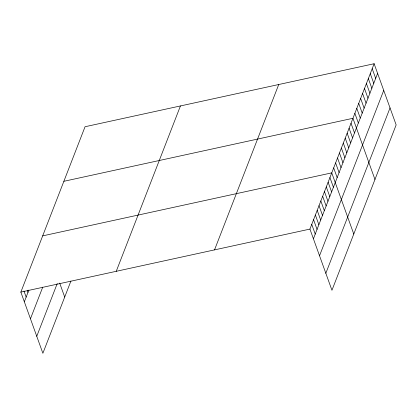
<?xml version="1.0" encoding="UTF-8"?>
<svg xmlns="http://www.w3.org/2000/svg" width="417" height="417" viewBox="0 0 417 417"><rect width="100%" height="100%" fill="white"/><g stroke="black" fill="none" stroke-linecap="round" stroke-linejoin="round"><path stroke-width="0.63" d="M70.911 281.068L42.873 353.277L20.85 292.098L85.052 126.737L374.127 63.723L396.15 124.902L331.948 290.263L309.925 229.089L374.127 63.723M24.337 301.783L28.882 290.07M30.457 318.776L42.732 287.151M36.759 336.284L57.223 283.576M116.244 271.305L180.446 105.944M214.531 249.882L278.733 84.521M313.412 238.774L377.614 73.413M319.526 255.767L383.729 90.4M325.833 273.271L390.031 107.909M63.864 181.306L352.938 118.292L374.961 179.472M42.68 235.876L331.755 172.867L353.778 234.041M20.85 292.098L309.925 229.089M372.199 68.685L375.686 78.37M370.275 73.647L373.762 83.332M368.347 78.61L371.834 88.295M366.423 83.567L369.91 93.257M364.494 88.529L367.982 98.214M362.571 93.491L366.058 103.176M360.642 98.454L364.13 108.139M358.719 103.411L362.206 113.096M356.79 108.373L360.278 118.058M354.867 113.335L358.354 123.02M351.015 123.255L354.502 132.94M349.086 128.217L352.573 137.902M347.163 133.179L350.65 142.864M345.234 138.136L348.721 147.827M343.311 143.099L346.798 152.784M341.382 148.061L344.869 157.746M339.459 153.023L342.946 162.708M337.53 157.98L341.017 167.67M335.607 162.943L339.094 172.628M333.678 167.905L337.165 177.59M329.936 177.548L333.423 187.238M328.116 182.234L331.604 191.919M326.297 186.92L329.784 196.605M324.478 191.606L327.965 201.291M322.659 196.292L326.146 205.977M320.84 200.978L324.327 210.663M319.021 205.664L322.508 215.349M317.201 210.345L320.689 220.035M315.382 215.031L318.869 224.716M313.563 219.717L317.05 229.402M311.744 224.403L315.231 234.088M59.678 283.096L64.703 297.05M27.324 290.597L27.975 292.416M23.977 291.045L26.156 297.102"/></g></svg>
